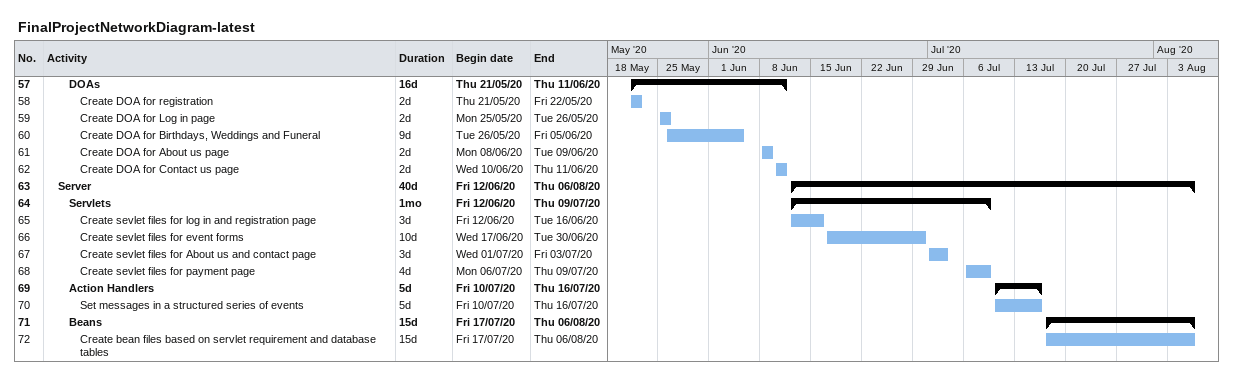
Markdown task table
FinalProjectNetworkDiagram-latest

| ID | Level | Task | Duration | Start | Finish |
|---|---|---|---|---|---|
| 57 | 3 | **DOAs** | 16d | 2020-05-21 | 2020-06-11 |
| 58 | 4 | Create DOA for registration | 2d | 2020-05-21 | 2020-05-22 |
| 59 | 4 | Create DOA for Log in page | 2d | 2020-05-25 | 2020-05-26 |
| 60 | 4 | Create DOA for Birthdays, Weddings and Funeral | 9d | 2020-05-26 | 2020-06-05 |
| 61 | 4 | Create DOA for About us page | 2d | 2020-06-08 | 2020-06-09 |
| 62 | 4 | Create DOA for Contact us page | 2d | 2020-06-10 | 2020-06-11 |
| 63 | 2 | **Server** | 40d | 2020-06-12 | 2020-08-06 |
| 64 | 3 | **Servlets** | 1mo | 2020-06-12 | 2020-07-09 |
| 65 | 4 | Create sevlet files for log in and registration page | 3d | 2020-06-12 | 2020-06-16 |
| 66 | 4 | Create sevlet files for event forms | 10d | 2020-06-17 | 2020-06-30 |
| 67 | 4 | Create sevlet files for About us and contact page | 3d | 2020-07-01 | 2020-07-03 |
| 68 | 4 | Create sevlet files for payment page | 4d | 2020-07-06 | 2020-07-09 |
| 69 | 3 | **Action Handlers** | 5d | 2020-07-10 | 2020-07-16 |
| 70 | 4 | Set messages in a structured series of events | 5d | 2020-07-10 | 2020-07-16 |
| 71 | 3 | **Beans** | 15d | 2020-07-17 | 2020-08-06 |
| 72 | 4 | Create bean files based on servlet requirement and database tables | 15d | 2020-07-17 | 2020-08-06 |
